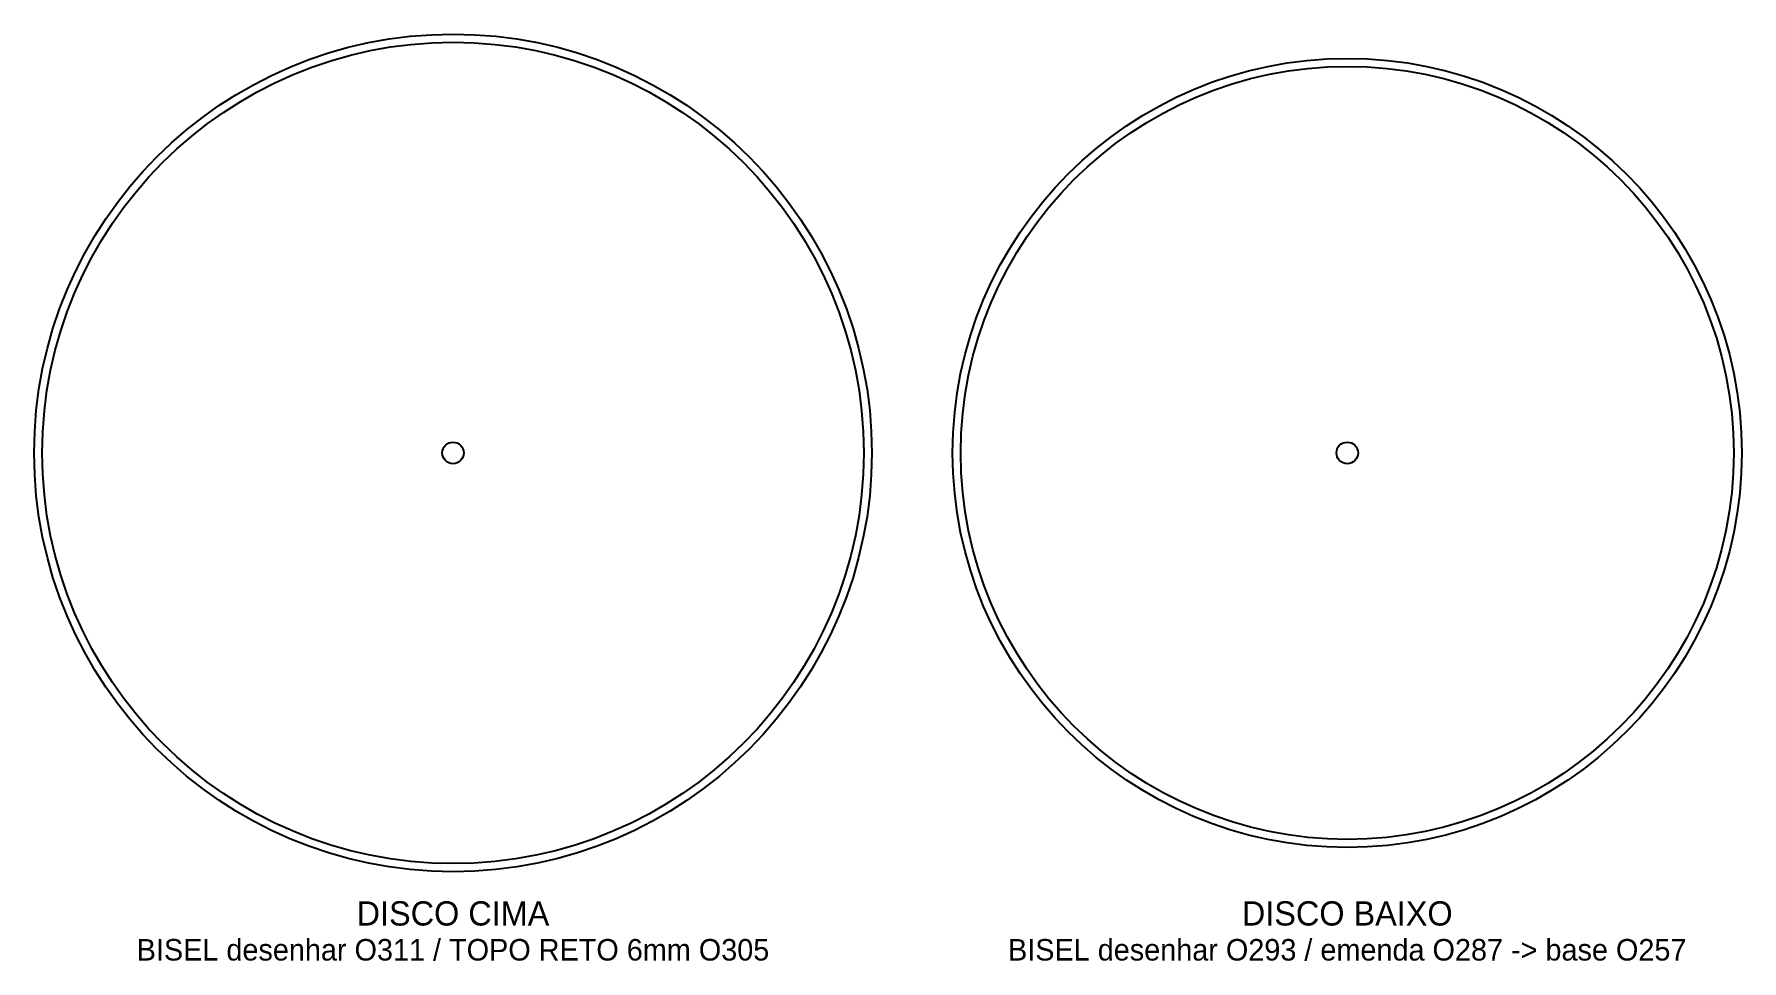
# Model space of a CAD drawing. Header units: millimetres. Extents: x 0 to 634, y -33 to 311.
import ezdxf
from ezdxf.enums import TextEntityAlignment as Align

# ---------------------------------------------------------------- set-up
doc = ezdxf.new("R2010")
doc.units = ezdxf.units.MM
for name, color, linetype in [('BISEL', 1, 'CONTINUOUS'), ('CENTRO', 2, 'CONTINUOUS'), ('CONTORNO', 7, 'CONTINUOUS'), ('TEXTO', 5, 'CONTINUOUS')]:
    doc.layers.add(name, color=color, linetype=linetype)

msp = doc.modelspace()

# ---------------------------------------------------------------- linework, layer by layer
at = {"layer": 'BISEL'}
for centre, radius in [((155.5, 155.5), 155.5), ((487.5, 155.5), 146.5)]:
    msp.add_circle(centre, radius, dxfattribs=at)
at = {"layer": 'CENTRO'}
for centre in [(155.5, 155.5), (487.5, 155.5)]:
    msp.add_circle(centre, 4, dxfattribs=at)
at = {"layer": 'CONTORNO'}
for centre, radius in [((155.5, 155.5), 152.5), ((487.5, 155.5), 143.5)]:
    msp.add_circle(centre, radius, dxfattribs=at)

# ---------------------------------------------------------------- texts
at = {"layer": 'TEXTO'}
for s, height, p in [('DISCO CIMA', 9, (155.5, -20)), ('DISCO BAIXO', 9, (487.5, -20)), ('BISEL desenhar O311 / TOPO RETO 6mm O305', 8, (155.5, -33)), ('BISEL desenhar O293 / emenda O287 -> base O257', 8, (487.5, -33))]:
    msp.add_text(s, height=height, dxfattribs=at).set_placement(p, align=Align.CENTER)

doc.saveas('drawing.dxf')
